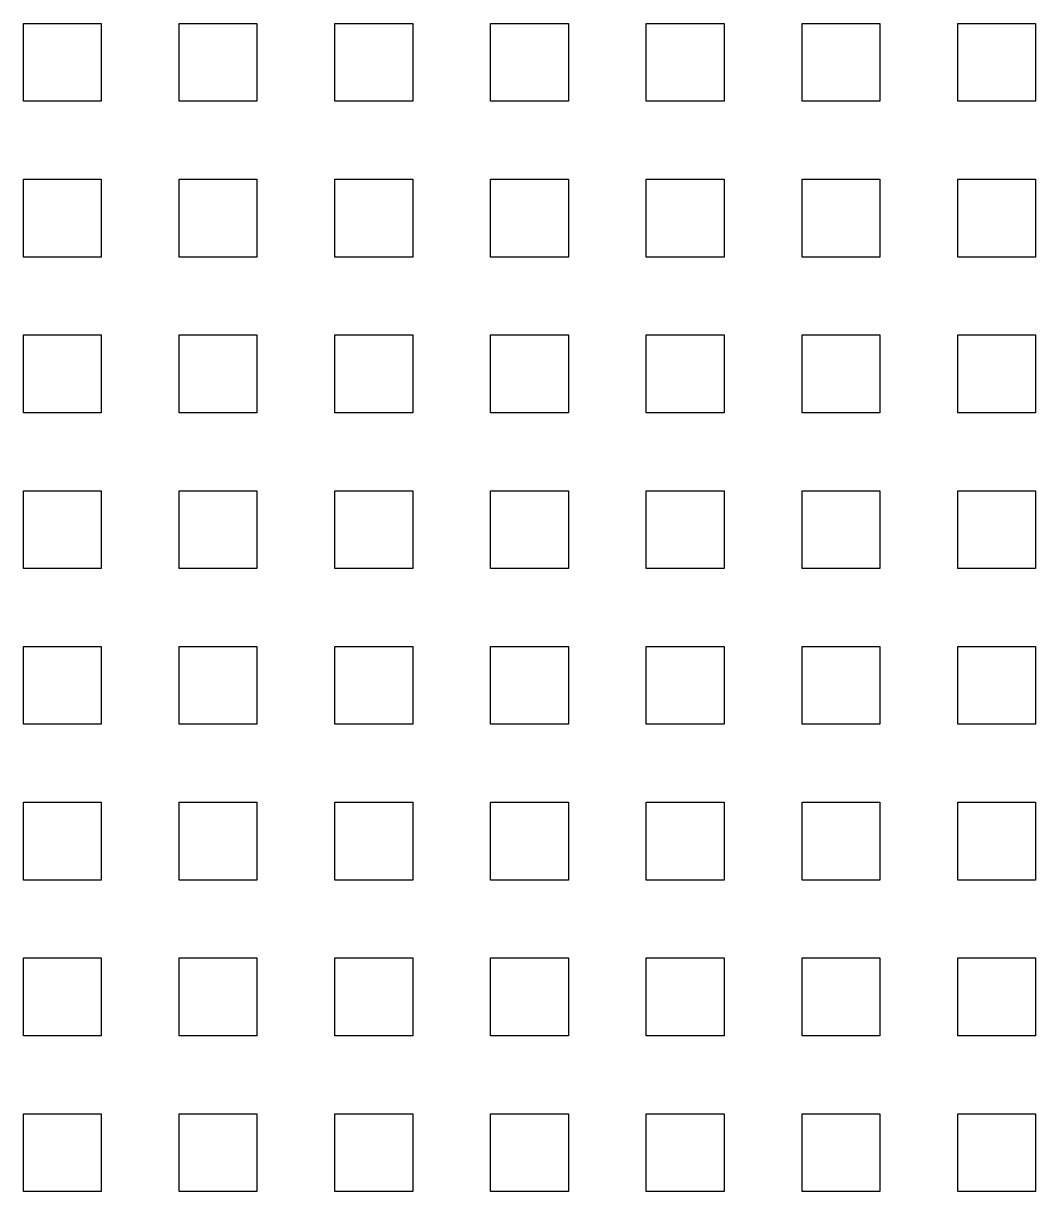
# Model space of a CAD drawing. Extents: x 0 to 780, y -350 to 670.
# Drawn here: x 430 to 433.9, y 425.8 to 430.3 of the extents above; entities that cross this region are included whole.
import ezdxf

# ---------------------------------------------------------------- set-up
doc = ezdxf.new("R2010")
doc.units = 0
for name, color, linetype in [('layer000', 1, 'CONTINUOUS'), ('layer001', 2, 'CONTINUOUS'), ('layer002', 3, 'CONTINUOUS'), ('layer003', 4, 'CONTINUOUS'), ('layer004', 5, 'CONTINUOUS'), ('layer005', 6, 'CONTINUOUS'), ('layer006', 7, 'CONTINUOUS'), ('layer016', 17, 'CONTINUOUS'), ('layer017', 18, 'CONTINUOUS'), ('layer018', 19, 'CONTINUOUS'), ('layer019', 20, 'CONTINUOUS'), ('layer020', 21, 'CONTINUOUS'), ('layer021', 22, 'CONTINUOUS'), ('layer022', 23, 'CONTINUOUS'), ('layer032', 33, 'CONTINUOUS'), ('layer033', 34, 'CONTINUOUS'), ('layer034', 35, 'CONTINUOUS'), ('layer035', 36, 'CONTINUOUS'), ('layer036', 37, 'CONTINUOUS'), ('layer037', 38, 'CONTINUOUS'), ('layer038', 39, 'CONTINUOUS'), ('layer048', 49, 'CONTINUOUS'), ('layer049', 50, 'CONTINUOUS'), ('layer050', 51, 'CONTINUOUS'), ('layer051', 52, 'CONTINUOUS'), ('layer052', 53, 'CONTINUOUS'), ('layer053', 54, 'CONTINUOUS'), ('layer054', 55, 'CONTINUOUS'), ('layer064', 65, 'CONTINUOUS'), ('layer065', 66, 'CONTINUOUS'), ('layer066', 67, 'CONTINUOUS'), ('layer067', 68, 'CONTINUOUS'), ('layer068', 69, 'CONTINUOUS'), ('layer069', 70, 'CONTINUOUS'), ('layer070', 71, 'CONTINUOUS'), ('layer080', 81, 'CONTINUOUS'), ('layer081', 82, 'CONTINUOUS'), ('layer082', 83, 'CONTINUOUS'), ('layer083', 84, 'CONTINUOUS'), ('layer084', 85, 'CONTINUOUS'), ('layer085', 86, 'CONTINUOUS'), ('layer086', 87, 'CONTINUOUS'), ('layer096', 97, 'CONTINUOUS'), ('layer097', 98, 'CONTINUOUS'), ('layer098', 99, 'CONTINUOUS'), ('layer099', 100, 'CONTINUOUS'), ('layer100', 101, 'CONTINUOUS'), ('layer101', 102, 'CONTINUOUS'), ('layer102', 103, 'CONTINUOUS'), ('layer112', 113, 'CONTINUOUS'), ('layer113', 114, 'CONTINUOUS'), ('layer114', 115, 'CONTINUOUS'), ('layer115', 116, 'CONTINUOUS'), ('layer116', 117, 'CONTINUOUS'), ('layer117', 118, 'CONTINUOUS'), ('layer118', 119, 'CONTINUOUS')]:
    doc.layers.add(name, color=color, linetype=linetype)

# ---------------------------------------------------------------- blocks, each defined once
blk = doc.blocks.new('gs_matrix_1um')
at = {"layer": 'layer000'}
blk.add_lwpolyline([(430, 430), (430, 430.3), (430.3, 430.3), (430.3, 430)], close=True, dxfattribs=at)
at = {"layer": 'layer001'}
blk.add_lwpolyline([(430.6, 430), (430.6, 430.3), (430.9, 430.3), (430.9, 430)], close=True, dxfattribs=at)
at = {"layer": 'layer002'}
blk.add_lwpolyline([(431.2, 430), (431.2, 430.3), (431.5, 430.3), (431.5, 430)], close=True, dxfattribs=at)
at = {"layer": 'layer003'}
blk.add_lwpolyline([(431.8, 430), (431.8, 430.3), (432.1, 430.3), (432.1, 430)], close=True, dxfattribs=at)
at = {"layer": 'layer004'}
blk.add_lwpolyline([(432.4, 430), (432.4, 430.3), (432.7, 430.3), (432.7, 430)], close=True, dxfattribs=at)
at = {"layer": 'layer005'}
blk.add_lwpolyline([(433, 430), (433, 430.3), (433.3, 430.3), (433.3, 430)], close=True, dxfattribs=at)
at = {"layer": 'layer006'}
blk.add_lwpolyline([(433.6, 430), (433.6, 430.3), (433.9, 430.3), (433.9, 430)], close=True, dxfattribs=at)
at = {"layer": 'layer016'}
blk.add_lwpolyline([(430, 429.4), (430, 429.7), (430.3, 429.7), (430.3, 429.4)], close=True, dxfattribs=at)
at = {"layer": 'layer017'}
blk.add_lwpolyline([(430.6, 429.4), (430.6, 429.7), (430.9, 429.7), (430.9, 429.4)], close=True, dxfattribs=at)
at = {"layer": 'layer018'}
blk.add_lwpolyline([(431.2, 429.4), (431.2, 429.7), (431.5, 429.7), (431.5, 429.4)], close=True, dxfattribs=at)
at = {"layer": 'layer019'}
blk.add_lwpolyline([(431.8, 429.4), (431.8, 429.7), (432.1, 429.7), (432.1, 429.4)], close=True, dxfattribs=at)
at = {"layer": 'layer020'}
blk.add_lwpolyline([(432.4, 429.4), (432.4, 429.7), (432.7, 429.7), (432.7, 429.4)], close=True, dxfattribs=at)
at = {"layer": 'layer021'}
blk.add_lwpolyline([(433, 429.4), (433, 429.7), (433.3, 429.7), (433.3, 429.4)], close=True, dxfattribs=at)
at = {"layer": 'layer022'}
blk.add_lwpolyline([(433.6, 429.4), (433.6, 429.7), (433.9, 429.7), (433.9, 429.4)], close=True, dxfattribs=at)
at = {"layer": 'layer032'}
blk.add_lwpolyline([(430, 428.8), (430, 429.1), (430.3, 429.1), (430.3, 428.8)], close=True, dxfattribs=at)
at = {"layer": 'layer033'}
blk.add_lwpolyline([(430.6, 428.8), (430.6, 429.1), (430.9, 429.1), (430.9, 428.8)], close=True, dxfattribs=at)
at = {"layer": 'layer034'}
blk.add_lwpolyline([(431.2, 428.8), (431.2, 429.1), (431.5, 429.1), (431.5, 428.8)], close=True, dxfattribs=at)
at = {"layer": 'layer035'}
blk.add_lwpolyline([(431.8, 428.8), (431.8, 429.1), (432.1, 429.1), (432.1, 428.8)], close=True, dxfattribs=at)
at = {"layer": 'layer036'}
blk.add_lwpolyline([(432.4, 428.8), (432.4, 429.1), (432.7, 429.1), (432.7, 428.8)], close=True, dxfattribs=at)
at = {"layer": 'layer037'}
blk.add_lwpolyline([(433, 428.8), (433, 429.1), (433.3, 429.1), (433.3, 428.8)], close=True, dxfattribs=at)
at = {"layer": 'layer038'}
blk.add_lwpolyline([(433.6, 428.8), (433.6, 429.1), (433.9, 429.1), (433.9, 428.8)], close=True, dxfattribs=at)
at = {"layer": 'layer048'}
blk.add_lwpolyline([(430, 428.2), (430, 428.5), (430.3, 428.5), (430.3, 428.2)], close=True, dxfattribs=at)
at = {"layer": 'layer049'}
blk.add_lwpolyline([(430.6, 428.2), (430.6, 428.5), (430.9, 428.5), (430.9, 428.2)], close=True, dxfattribs=at)
at = {"layer": 'layer050'}
blk.add_lwpolyline([(431.2, 428.2), (431.2, 428.5), (431.5, 428.5), (431.5, 428.2)], close=True, dxfattribs=at)
at = {"layer": 'layer051'}
blk.add_lwpolyline([(431.8, 428.2), (431.8, 428.5), (432.1, 428.5), (432.1, 428.2)], close=True, dxfattribs=at)
at = {"layer": 'layer052'}
blk.add_lwpolyline([(432.4, 428.2), (432.4, 428.5), (432.7, 428.5), (432.7, 428.2)], close=True, dxfattribs=at)
at = {"layer": 'layer053'}
blk.add_lwpolyline([(433, 428.2), (433, 428.5), (433.3, 428.5), (433.3, 428.2)], close=True, dxfattribs=at)
at = {"layer": 'layer054'}
blk.add_lwpolyline([(433.6, 428.2), (433.6, 428.5), (433.9, 428.5), (433.9, 428.2)], close=True, dxfattribs=at)
at = {"layer": 'layer064'}
blk.add_lwpolyline([(430, 427.6), (430, 427.9), (430.3, 427.9), (430.3, 427.6)], close=True, dxfattribs=at)
at = {"layer": 'layer065'}
blk.add_lwpolyline([(430.6, 427.6), (430.6, 427.9), (430.9, 427.9), (430.9, 427.6)], close=True, dxfattribs=at)
at = {"layer": 'layer066'}
blk.add_lwpolyline([(431.2, 427.6), (431.2, 427.9), (431.5, 427.9), (431.5, 427.6)], close=True, dxfattribs=at)
at = {"layer": 'layer067'}
blk.add_lwpolyline([(431.8, 427.6), (431.8, 427.9), (432.1, 427.9), (432.1, 427.6)], close=True, dxfattribs=at)
at = {"layer": 'layer068'}
blk.add_lwpolyline([(432.4, 427.6), (432.4, 427.9), (432.7, 427.9), (432.7, 427.6)], close=True, dxfattribs=at)
at = {"layer": 'layer069'}
blk.add_lwpolyline([(433, 427.6), (433, 427.9), (433.3, 427.9), (433.3, 427.6)], close=True, dxfattribs=at)
at = {"layer": 'layer070'}
blk.add_lwpolyline([(433.6, 427.6), (433.6, 427.9), (433.9, 427.9), (433.9, 427.6)], close=True, dxfattribs=at)
at = {"layer": 'layer080'}
blk.add_lwpolyline([(430, 427), (430, 427.3), (430.3, 427.3), (430.3, 427)], close=True, dxfattribs=at)
at = {"layer": 'layer081'}
blk.add_lwpolyline([(430.6, 427), (430.6, 427.3), (430.9, 427.3), (430.9, 427)], close=True, dxfattribs=at)
at = {"layer": 'layer082'}
blk.add_lwpolyline([(431.2, 427), (431.2, 427.3), (431.5, 427.3), (431.5, 427)], close=True, dxfattribs=at)
at = {"layer": 'layer083'}
blk.add_lwpolyline([(431.8, 427), (431.8, 427.3), (432.1, 427.3), (432.1, 427)], close=True, dxfattribs=at)
at = {"layer": 'layer084'}
blk.add_lwpolyline([(432.4, 427), (432.4, 427.3), (432.7, 427.3), (432.7, 427)], close=True, dxfattribs=at)
at = {"layer": 'layer085'}
blk.add_lwpolyline([(433, 427), (433, 427.3), (433.3, 427.3), (433.3, 427)], close=True, dxfattribs=at)
at = {"layer": 'layer086'}
blk.add_lwpolyline([(433.6, 427), (433.6, 427.3), (433.9, 427.3), (433.9, 427)], close=True, dxfattribs=at)
at = {"layer": 'layer096'}
blk.add_lwpolyline([(430, 426.4), (430, 426.7), (430.3, 426.7), (430.3, 426.4)], close=True, dxfattribs=at)
at = {"layer": 'layer097'}
blk.add_lwpolyline([(430.6, 426.4), (430.6, 426.7), (430.9, 426.7), (430.9, 426.4)], close=True, dxfattribs=at)
at = {"layer": 'layer098'}
blk.add_lwpolyline([(431.2, 426.4), (431.2, 426.7), (431.5, 426.7), (431.5, 426.4)], close=True, dxfattribs=at)
at = {"layer": 'layer099'}
blk.add_lwpolyline([(431.8, 426.4), (431.8, 426.7), (432.1, 426.7), (432.1, 426.4)], close=True, dxfattribs=at)
at = {"layer": 'layer100'}
blk.add_lwpolyline([(432.4, 426.4), (432.4, 426.7), (432.7, 426.7), (432.7, 426.4)], close=True, dxfattribs=at)
at = {"layer": 'layer101'}
blk.add_lwpolyline([(433, 426.4), (433, 426.7), (433.3, 426.7), (433.3, 426.4)], close=True, dxfattribs=at)
at = {"layer": 'layer102'}
blk.add_lwpolyline([(433.6, 426.4), (433.6, 426.7), (433.9, 426.7), (433.9, 426.4)], close=True, dxfattribs=at)
at = {"layer": 'layer112'}
blk.add_lwpolyline([(430, 425.8), (430, 426.1), (430.3, 426.1), (430.3, 425.8)], close=True, dxfattribs=at)
at = {"layer": 'layer113'}
blk.add_lwpolyline([(430.6, 425.8), (430.6, 426.1), (430.9, 426.1), (430.9, 425.8)], close=True, dxfattribs=at)
at = {"layer": 'layer114'}
blk.add_lwpolyline([(431.2, 425.8), (431.2, 426.1), (431.5, 426.1), (431.5, 425.8)], close=True, dxfattribs=at)
at = {"layer": 'layer115'}
blk.add_lwpolyline([(431.8, 425.8), (431.8, 426.1), (432.1, 426.1), (432.1, 425.8)], close=True, dxfattribs=at)
at = {"layer": 'layer116'}
blk.add_lwpolyline([(432.4, 425.8), (432.4, 426.1), (432.7, 426.1), (432.7, 425.8)], close=True, dxfattribs=at)
at = {"layer": 'layer117'}
blk.add_lwpolyline([(433, 425.8), (433, 426.1), (433.3, 426.1), (433.3, 425.8)], close=True, dxfattribs=at)
at = {"layer": 'layer118'}
blk.add_lwpolyline([(433.6, 425.8), (433.6, 426.1), (433.9, 426.1), (433.9, 425.8)], close=True, dxfattribs=at)

msp = doc.modelspace()

# ---------------------------------------------------------------- block references
msp.add_blockref('gs_matrix_1um', (0, 0))

doc.saveas('drawing.dxf')
